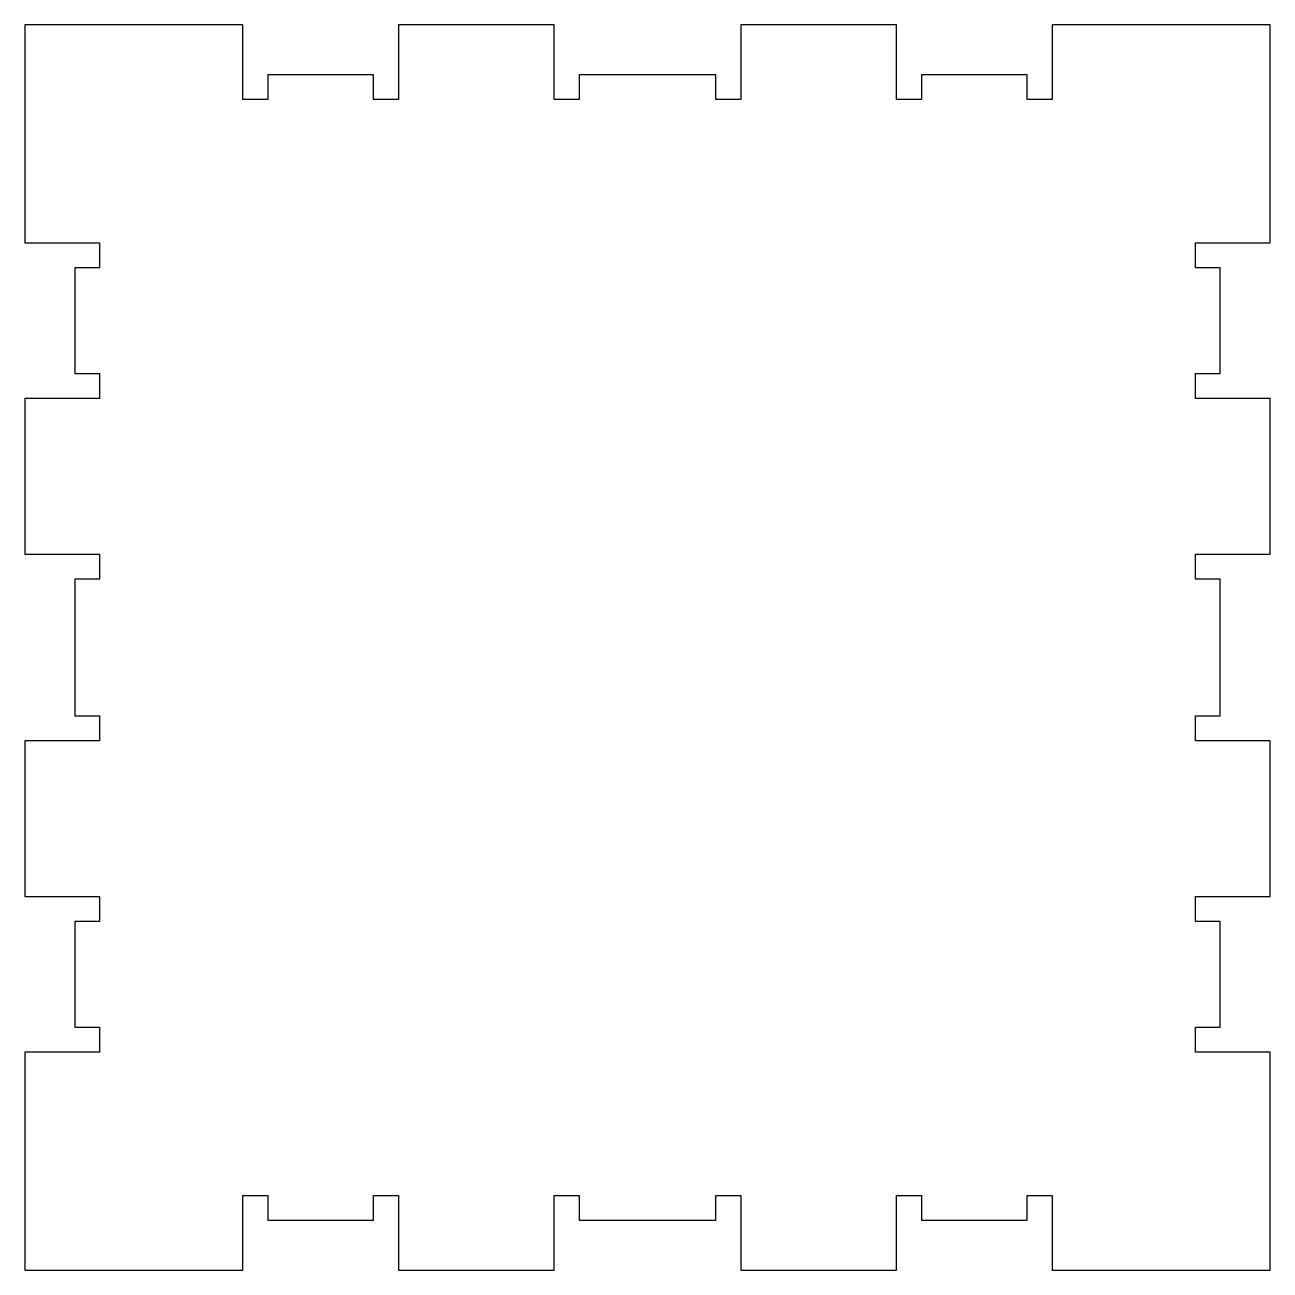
# Model space of a CAD drawing. Header units: millimetres. Extents: x 0 to 40, y 0 to 40.
import ezdxf

# ---------------------------------------------------------------- set-up
doc = ezdxf.new("R2010")
doc.units = ezdxf.units.MM
doc.layers.add('Default', color=18, linetype='Continuous', true_color=0x000000)

msp = doc.modelspace()

# ---------------------------------------------------------------- linework, layer by layer
at = {"layer": 'Default'}
msp.add_lwpolyline([(33, 40), (33, 38.4), (33, 37.6), (32.2, 37.6), (32.2, 38.4), (28.8, 38.4), (28.8, 37.6), (28, 37.6), (28, 38.4), (28, 40), (23, 40), (23, 38.4), (23, 37.6), (22.2, 37.6), (22.2, 38.4), (17.8, 38.4), (17.8, 37.6), (17, 37.6), (17, 38.4), (17, 40), (12, 40), (12, 38.4), (12, 37.6), (11.2, 37.6), (11.2, 38.4), (7.8, 38.4), (7.8, 37.6), (7, 37.6), (7, 38.4), (7, 40), (0, 40), (0, 33), (1.6, 33), (2.4, 33), (2.4, 32.2), (1.6, 32.2), (1.6, 28.8), (2.4, 28.8), (2.4, 28), (1.6, 28), (0, 28), (0, 23), (1.6, 23), (2.4, 23), (2.4, 22.2), (1.6, 22.2), (1.6, 17.8), (2.4, 17.8), (2.4, 17), (1.6, 17), (0, 17), (0, 12), (1.6, 12), (2.4, 12), (2.4, 11.2), (1.6, 11.2), (1.6, 7.8), (2.4, 7.8), (2.4, 7), (1.6, 7), (0, 7), (0, 0), (7, 0), (7, 1.6), (7, 2.4), (7.8, 2.4), (7.8, 1.6), (11.2, 1.6), (11.2, 2.4), (12, 2.4), (12, 1.6), (12, 0), (17, 0), (17, 1.6), (17, 2.4), (17.8, 2.4), (17.8, 1.6), (22.2, 1.6), (22.2, 2.4), (23, 2.4), (23, 1.6), (23, 0), (28, 0), (28, 1.6), (28, 2.4), (28.8, 2.4), (28.8, 1.6), (32.2, 1.6), (32.2, 2.4), (33, 2.4), (33, 1.6), (33, 0), (40, 0), (40, 7), (38.4, 7), (37.6, 7), (37.6, 7.8), (38.4, 7.8), (38.4, 11.2), (37.6, 11.2), (37.6, 12), (38.4, 12), (40, 12), (40, 17), (38.4, 17), (37.6, 17), (37.6, 17.8), (38.4, 17.8), (38.4, 22.2), (37.6, 22.2), (37.6, 23), (38.4, 23), (40, 23), (40, 28), (38.4, 28), (37.6, 28), (37.6, 28.8), (38.4, 28.8), (38.4, 32.2), (37.6, 32.2), (37.6, 33), (38.4, 33), (40, 33), (40, 40)], close=True, dxfattribs=at)

doc.saveas('drawing.dxf')
